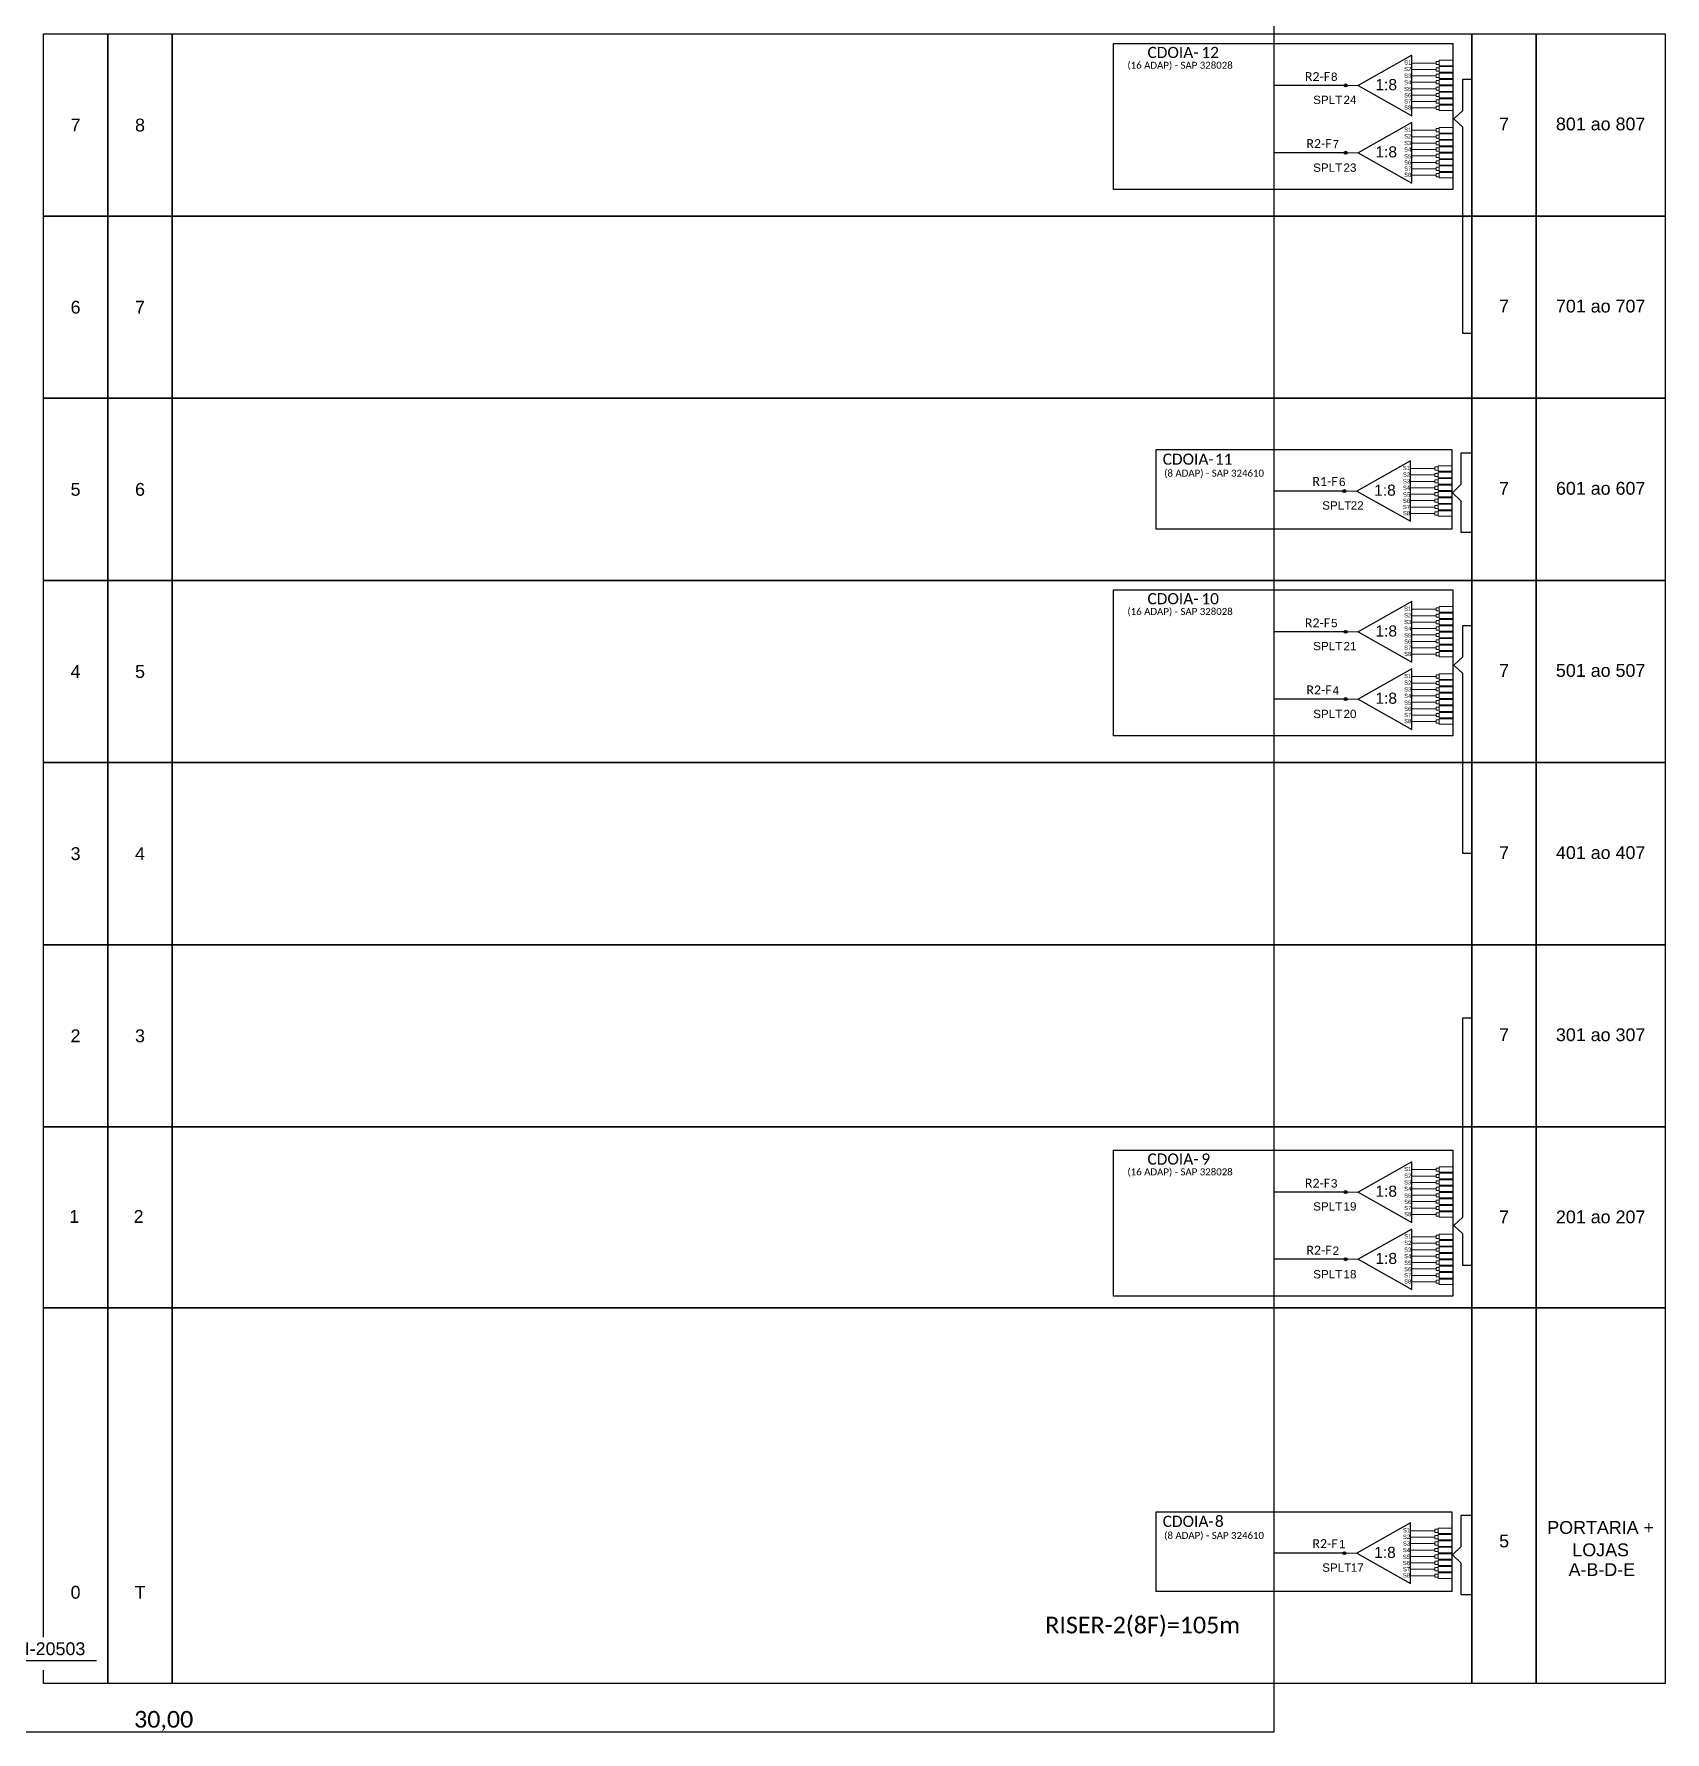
# Model space of a CAD drawing. Extents: x -89 to 2690, y 705 to 1299.
# Drawn here: x 2279.5 to 2484.7, y 908.8 to 1122.4 of the extents above; entities that cross this region are included whole.
import ezdxf
from ezdxf.enums import TextEntityAlignment as Align

# ---------------------------------------------------------------- set-up
doc = ezdxf.new("R2010")
doc.units = 0
doc.styles.add('ARIAL', font='arial.ttf')
doc.styles.get("Standard").update_dxf_attribs({"font": 'arial.ttf'})
doc.styles.add('WMF-Calibri0', font='calibri.ttf')
doc.dimstyles.get("Standard").update_dxf_attribs({"dimtxt": 0.18, "dimasz": 0.18, "dimexe": 0.18, "dimexo": 0.0625, "dimgap": 0.09, "dimtad": 0, "dimtih": 1, "dimtoh": 1, "dimdec": 4, "dimzin": 0, "dimdsep": 46, "dimtxsty": 'Standard', "dimcen": 0.09, "dimadec": 0, "dimazin": 0, "dimtfac": 1, "dimtdec": 4, "dimtofl": 0, "dimtmove": 0, "dimatfit": 3, "dimfxl": 0, "dimtolj": 1, "dimtzin": 0, "dimarcsym": 0})

msp = doc.modelspace()

# ---------------------------------------------------------------- hatches: boundary and pattern name
h = msp.add_hatch(color=0)
h.dxf.hatch_style = 1
edge = h.paths.add_edge_path()
edge.add_arc((2444.5, 1115.96), 0.179, 0, 360)
h = msp.add_hatch(color=0)
h.dxf.hatch_style = 1
edge = h.paths.add_edge_path()
edge.add_arc((2444.5, 1107.49), 0.179, 0, 360)
h = msp.add_hatch(color=0)
h.dxf.hatch_style = 1
edge = h.paths.add_edge_path()
edge.add_arc((2444.35, 1064.92), 0.179, 0, 360)
h = msp.add_hatch(color=0)
h.dxf.hatch_style = 1
edge = h.paths.add_edge_path()
edge.add_arc((2444.5, 1047.21), 0.179, 0, 360)
h = msp.add_hatch(color=0)
h.dxf.hatch_style = 1
edge = h.paths.add_edge_path()
edge.add_arc((2444.5, 1038.74), 0.179, 0, 360)
h = msp.add_hatch(color=0)
h.dxf.hatch_style = 1
edge = h.paths.add_edge_path()
edge.add_arc((2444.5, 976.71), 0.179, 0, 360)
h = msp.add_hatch(color=0)
h.dxf.hatch_style = 1
edge = h.paths.add_edge_path()
edge.add_arc((2444.5, 968.24), 0.179, 0, 360)
h = msp.add_hatch(color=0)
h.dxf.hatch_style = 1
edge = h.paths.add_edge_path()
edge.add_arc((2444.35, 931.26), 0.179, 0, 360)

# ---------------------------------------------------------------- linework, layer by layer
for p, q in [((2435.53, 908.76), (2435.53, 1202.44)), ((2205.1, 908.76), (2435.53, 908.76))]:
    msp.add_line(p, q)
at = {"color": 7}
for points in [[(2280.65, 1122.44), (2288.76, 1122.44), (2288.76, 1099.51), (2280.65, 1099.51)], [(2288.76, 1122.44), (2296.86, 1122.44), (2296.86, 1099.51), (2288.76, 1099.51)], [(2296.86, 1122.44), (2460.39, 1122.44), (2460.39, 1099.51), (2296.86, 1099.51)], [(2460.39, 1122.44), (2468.49, 1122.44), (2468.49, 1099.51), (2460.39, 1099.51)], [(2468.49, 1122.44), (2484.69, 1122.44), (2484.69, 1099.51), (2468.49, 1099.51)], [(2280.65, 1099.51), (2288.76, 1099.51), (2288.76, 1076.59), (2280.65, 1076.59)], [(2288.76, 1099.51), (2296.86, 1099.51), (2296.86, 1076.59), (2288.76, 1076.59)], [(2296.86, 1099.51), (2460.39, 1099.51), (2460.39, 1076.59), (2296.86, 1076.59)], [(2460.39, 1099.51), (2468.49, 1099.51), (2468.49, 1076.59), (2460.39, 1076.59)], [(2468.49, 1099.51), (2484.69, 1099.51), (2484.69, 1076.59), (2468.49, 1076.59)], [(2280.65, 1076.59), (2288.76, 1076.59), (2288.76, 1053.67), (2280.65, 1053.67)], [(2288.76, 1076.59), (2296.86, 1076.59), (2296.86, 1053.67), (2288.76, 1053.67)], [(2296.86, 1076.59), (2460.39, 1076.59), (2460.39, 1053.67), (2296.86, 1053.67)], [(2460.39, 1076.59), (2468.49, 1076.59), (2468.49, 1053.67), (2460.39, 1053.67)], [(2468.49, 1076.59), (2484.69, 1076.59), (2484.69, 1053.67), (2468.49, 1053.67)], [(2280.65, 1053.67), (2288.76, 1053.67), (2288.76, 1030.75), (2280.65, 1030.75)], [(2288.76, 1053.67), (2296.86, 1053.67), (2296.86, 1030.75), (2288.76, 1030.75)], [(2296.86, 1053.67), (2460.39, 1053.67), (2460.39, 1030.75), (2296.86, 1030.75)], [(2460.39, 1053.67), (2468.49, 1053.67), (2468.49, 1030.75), (2460.39, 1030.75)], [(2468.49, 1053.67), (2484.69, 1053.67), (2484.69, 1030.75), (2468.49, 1030.75)], [(2280.65, 1030.75), (2288.76, 1030.75), (2288.76, 1007.83), (2280.65, 1007.83)], [(2288.76, 1030.75), (2296.86, 1030.75), (2296.86, 1007.83), (2288.76, 1007.83)], [(2296.86, 1030.75), (2460.39, 1030.75), (2460.39, 1007.83), (2296.86, 1007.83)], [(2460.39, 1030.75), (2468.49, 1030.75), (2468.49, 1007.83), (2460.39, 1007.83)], [(2468.49, 1030.75), (2484.69, 1030.75), (2484.69, 1007.83), (2468.49, 1007.83)], [(2280.65, 1007.83), (2288.76, 1007.83), (2288.76, 984.91), (2280.65, 984.91)], [(2288.76, 1007.83), (2296.86, 1007.83), (2296.86, 984.91), (2288.76, 984.91)], [(2296.86, 1007.83), (2460.39, 1007.83), (2460.39, 984.91), (2296.86, 984.91)], [(2460.39, 1007.83), (2468.49, 1007.83), (2468.49, 984.91), (2460.39, 984.91)], [(2468.49, 1007.83), (2484.69, 1007.83), (2484.69, 984.91), (2468.49, 984.91)], [(2280.65, 984.91), (2288.76, 984.91), (2288.76, 962.12), (2280.65, 962.12)], [(2288.76, 984.91), (2296.86, 984.91), (2296.86, 962.12), (2288.76, 962.12)], [(2296.86, 984.91), (2460.39, 984.91), (2460.39, 962.12), (2296.86, 962.12)], [(2460.39, 984.91), (2468.49, 984.91), (2468.49, 962.12), (2460.39, 962.12)], [(2468.49, 984.91), (2484.69, 984.91), (2484.69, 962.12), (2468.49, 962.12)], [(2288.76, 962.12), (2296.86, 962.12), (2296.86, 914.88), (2288.76, 914.88)], [(2296.86, 962.12), (2460.39, 962.12), (2460.39, 914.88), (2296.86, 914.88)], [(2460.39, 962.12), (2468.49, 962.12), (2468.49, 914.88), (2460.39, 914.88)], [(2468.49, 962.12), (2484.69, 962.12), (2484.69, 914.88), (2468.49, 914.88)]]:
    msp.add_lwpolyline(points, close=True, dxfattribs=at)
at = {"color": 0}
for points in [[(2457.98, 1104.52), (2457.98, 1104.52), (2457.98, 1102.85), (2415.31, 1102.85), (2415.31, 1121.24), (2420.79, 1121.24)], [(2444.5, 1115.96), (2435.53, 1115.96)], [(2444.5, 1107.49), (2435.53, 1107.49)], [(2452.67, 1068.74), (2445.91, 1064.92), (2452.67, 1061.11), (2452.67, 1068.74)], [(2444.35, 1064.92), (2435.53, 1064.92)], [(2457.98, 1035.77), (2457.98, 1035.77), (2457.98, 1034.11), (2415.31, 1034.11), (2415.31, 1052.49), (2420.79, 1052.49)], [(2452.82, 1051.02), (2446.06, 1047.21), (2452.82, 1043.4), (2452.82, 1051.02)], [(2444.5, 1047.21), (2435.53, 1047.21)], [(2452.82, 1042.56), (2446.06, 1038.74), (2452.82, 1034.93), (2452.82, 1042.56)], [(2444.5, 1038.74), (2435.53, 1038.74)], [(2457.98, 965.26), (2457.98, 965.26), (2457.98, 963.6), (2415.31, 963.6), (2415.31, 981.99), (2420.79, 981.99)], [(2452.82, 980.52), (2446.06, 976.71), (2452.82, 972.89), (2452.82, 980.52)], [(2444.5, 976.71), (2435.53, 976.71)], [(2452.82, 972.05), (2446.06, 968.24), (2452.82, 964.43), (2452.82, 972.05)], [(2444.5, 968.24), (2435.53, 968.24)], [(2444.35, 931.26), (2435.53, 931.26)]]:
    msp.add_lwpolyline(points, dxfattribs=at)
for points in [[(2415.31, 1121.24), (2457.98, 1121.24), (2457.98, 1102.85), (2415.31, 1102.85)], [(2420.66, 1070.14), (2457.85, 1070.14), (2457.85, 1060.11), (2420.66, 1060.11)], [(2415.31, 1052.49), (2457.98, 1052.49), (2457.98, 1034.11), (2415.31, 1034.11)], [(2415.31, 981.99), (2457.98, 981.99), (2457.98, 963.6), (2415.31, 963.6)], [(2420.66, 936.47), (2457.85, 936.47), (2457.85, 926.45), (2420.66, 926.45)]]:
    msp.add_lwpolyline(points, close=True, dxfattribs=at)
for points in [[(2452.82, 1119.77), (2446.06, 1115.96), (2452.82, 1112.14), (2452.82, 1119.77)], [(2452.82, 1111.31), (2446.06, 1107.49), (2452.82, 1103.68), (2452.82, 1111.31)], [(2452.67, 935.07), (2445.91, 931.26), (2452.67, 927.44), (2452.67, 935.07)]]:
    msp.add_lwpolyline(points)
at = {"lineweight": 0}
for points in [[(2455.89, 1118.78), (2452.82, 1118.78)], [(2452.82, 1117.98), (2455.89, 1117.98)], [(2456.29, 1119.13), (2456.29, 1118.44)], [(2456.29, 1119.13), (2457.98, 1119.13)], [(2456.29, 1118.44), (2457.98, 1118.44)], [(2456.29, 1118.32), (2456.29, 1117.63)], [(2456.29, 1118.32), (2457.98, 1118.32)], [(2456.29, 1117.63), (2457.98, 1117.63)], [(2446.06, 1115.96), (2444.5, 1115.96)], [(2452.82, 1117.17), (2455.89, 1117.17)], [(2452.82, 1116.36), (2455.89, 1116.36)], [(2452.82, 1115.55), (2455.89, 1115.55)], [(2456.29, 1117.51), (2456.29, 1116.82)], [(2456.29, 1117.51), (2457.98, 1117.51)], [(2456.29, 1116.82), (2457.98, 1116.82)], [(2456.29, 1116.71), (2456.29, 1116.02)], [(2456.29, 1116.71), (2457.98, 1116.71)], [(2456.29, 1116.02), (2457.98, 1116.02)], [(2456.29, 1115.9), (2456.29, 1115.21)], [(2456.29, 1115.9), (2457.98, 1115.9)], [(2452.82, 1114.75), (2455.89, 1114.75)], [(2452.82, 1113.94), (2455.89, 1113.94)], [(2456.29, 1115.21), (2457.98, 1115.21)], [(2456.29, 1115.09), (2456.29, 1114.4)], [(2456.29, 1115.09), (2457.98, 1115.09)], [(2456.29, 1114.4), (2457.98, 1114.4)], [(2456.29, 1114.29), (2456.29, 1113.59)], [(2456.29, 1114.29), (2457.98, 1114.29)], [(2456.29, 1113.59), (2457.98, 1113.59)], [(2456.29, 1113.48), (2456.29, 1112.79)], [(2456.29, 1113.48), (2457.98, 1113.48)], [(2452.82, 1113.13), (2455.89, 1113.13)], [(2456.29, 1112.79), (2457.98, 1112.79)], [(2455.89, 1110.32), (2452.82, 1110.32)], [(2452.82, 1109.51), (2455.89, 1109.51)], [(2456.29, 1110.66), (2456.29, 1109.97)], [(2456.29, 1110.66), (2457.98, 1110.66)], [(2456.29, 1109.97), (2457.98, 1109.97)], [(2456.29, 1109.86), (2456.29, 1109.16)], [(2456.29, 1109.86), (2457.98, 1109.86)], [(2456.29, 1109.16), (2457.98, 1109.16)], [(2456.29, 1109.05), (2456.29, 1108.36)], [(2456.29, 1109.05), (2457.98, 1109.05)], [(2446.06, 1107.49), (2444.5, 1107.49)], [(2452.82, 1108.7), (2455.89, 1108.7)], [(2452.82, 1107.9), (2455.89, 1107.9)], [(2452.82, 1107.09), (2455.89, 1107.09)], [(2456.29, 1108.36), (2457.98, 1108.36)], [(2456.29, 1108.24), (2456.29, 1107.55)], [(2456.29, 1108.24), (2457.98, 1108.24)], [(2456.29, 1107.55), (2457.98, 1107.55)], [(2456.29, 1107.43), (2456.29, 1106.74)], [(2456.29, 1107.43), (2457.98, 1107.43)], [(2452.82, 1106.28), (2455.89, 1106.28)], [(2452.82, 1105.47), (2455.89, 1105.47)], [(2456.29, 1106.74), (2457.98, 1106.74)], [(2456.29, 1106.63), (2456.29, 1105.94)], [(2456.29, 1106.63), (2457.98, 1106.63)], [(2456.29, 1105.94), (2457.98, 1105.94)], [(2456.29, 1105.82), (2456.29, 1105.13)], [(2456.29, 1105.82), (2457.98, 1105.82)], [(2456.29, 1105.13), (2457.98, 1105.13)], [(2456.29, 1105.01), (2456.29, 1104.32)], [(2456.29, 1105.01), (2457.98, 1105.01)], [(2452.82, 1104.67), (2455.89, 1104.67)], [(2456.29, 1104.32), (2457.98, 1104.32)], [(2455.74, 934.08), (2452.67, 934.08)], [(2456.14, 934.43), (2456.14, 933.74)], [(2456.14, 934.43), (2457.83, 934.43)], [(2452.67, 933.28), (2455.74, 933.28)], [(2452.67, 932.47), (2455.74, 932.47)], [(2452.67, 931.66), (2455.74, 931.66)], [(2456.14, 933.74), (2457.83, 933.74)], [(2456.14, 933.62), (2456.14, 932.93)], [(2456.14, 933.62), (2457.83, 933.62)], [(2456.14, 932.93), (2457.83, 932.93)], [(2456.14, 932.81), (2456.14, 932.12)], [(2456.14, 932.81), (2457.83, 932.81)], [(2456.14, 932.12), (2457.83, 932.12)], [(2456.14, 932.01), (2456.14, 931.32)], [(2456.14, 932.01), (2457.83, 932.01)], [(2445.91, 931.26), (2444.35, 931.26)], [(2452.67, 930.85), (2455.74, 930.85)], [(2452.67, 930.05), (2455.74, 930.05)], [(2456.14, 931.32), (2457.83, 931.32)], [(2456.14, 931.2), (2456.14, 930.51)], [(2456.14, 931.2), (2457.83, 931.2)], [(2456.14, 930.51), (2457.83, 930.51)], [(2456.14, 930.39), (2456.14, 929.7)], [(2456.14, 930.39), (2457.83, 930.39)], [(2456.14, 929.7), (2457.83, 929.7)], [(2456.14, 929.59), (2456.14, 928.9)], [(2456.14, 929.59), (2457.83, 929.59)], [(2452.67, 929.24), (2455.74, 929.24)], [(2452.67, 928.43), (2455.74, 928.43)], [(2456.14, 928.9), (2457.83, 928.9)], [(2456.14, 928.78), (2456.14, 928.09)], [(2456.14, 928.78), (2457.83, 928.78)], [(2456.14, 928.09), (2457.83, 928.09)]]:
    msp.add_lwpolyline(points, dxfattribs=at)
for points in [[(2455.89, 1118.98), (2456.29, 1118.98), (2456.29, 1118.58), (2455.89, 1118.58)], [(2455.89, 1118.18), (2456.29, 1118.18), (2456.29, 1117.77), (2455.89, 1117.77)], [(2455.89, 1117.37), (2456.29, 1117.37), (2456.29, 1116.97), (2455.89, 1116.97)], [(2455.89, 1116.56), (2456.29, 1116.56), (2456.29, 1116.16), (2455.89, 1116.16)], [(2455.89, 1115.75), (2456.29, 1115.75), (2456.29, 1115.35), (2455.89, 1115.35)], [(2455.89, 1114.95), (2456.29, 1114.95), (2456.29, 1114.55), (2455.89, 1114.55)], [(2455.89, 1114.14), (2456.29, 1114.14), (2456.29, 1113.74), (2455.89, 1113.74)], [(2455.89, 1113.33), (2456.29, 1113.33), (2456.29, 1112.93), (2455.89, 1112.93)], [(2455.89, 1110.52), (2456.29, 1110.52), (2456.29, 1110.12), (2455.89, 1110.12)], [(2455.89, 1109.71), (2456.29, 1109.71), (2456.29, 1109.31), (2455.89, 1109.31)], [(2455.89, 1108.9), (2456.29, 1108.9), (2456.29, 1108.5), (2455.89, 1108.5)], [(2455.89, 1108.1), (2456.29, 1108.1), (2456.29, 1107.7), (2455.89, 1107.7)], [(2455.89, 1107.29), (2456.29, 1107.29), (2456.29, 1106.89), (2455.89, 1106.89)], [(2455.89, 1106.48), (2456.29, 1106.48), (2456.29, 1106.08), (2455.89, 1106.08)], [(2455.89, 1105.67), (2456.29, 1105.67), (2456.29, 1105.27), (2455.89, 1105.27)], [(2455.89, 1104.87), (2456.29, 1104.87), (2456.29, 1104.47), (2455.89, 1104.47)], [(2455.74, 934.28), (2456.14, 934.28), (2456.14, 933.88), (2455.74, 933.88)], [(2455.74, 933.48), (2456.14, 933.48), (2456.14, 933.08), (2455.74, 933.08)], [(2455.74, 932.67), (2456.14, 932.67), (2456.14, 932.27), (2455.74, 932.27)], [(2455.74, 931.86), (2456.14, 931.86), (2456.14, 931.46), (2455.74, 931.46)], [(2455.74, 931.06), (2456.14, 931.06), (2456.14, 930.65), (2455.74, 930.65)], [(2455.74, 930.25), (2456.14, 930.25), (2456.14, 929.85), (2455.74, 929.85)], [(2455.74, 929.44), (2456.14, 929.44), (2456.14, 929.04), (2455.74, 929.04)], [(2455.74, 928.63), (2456.14, 928.63), (2456.14, 928.23), (2455.74, 928.23)]]:
    msp.add_lwpolyline(points, close=True, dxfattribs=at)
at = {"color": 3}
for points in [[(2460.39, 1084.75), (2459.23, 1084.75), (2459.23, 1110.69), (2458.13, 1111.75), (2459.23, 1112.8), (2459.23, 1116.75), (2460.39, 1116.75)], [(2460.39, 1059.69), (2459.03, 1059.69), (2459.03, 1063.65), (2457.93, 1064.71), (2459.03, 1065.77), (2459.03, 1069.72), (2460.39, 1069.72)], [(2460.39, 1019.31), (2459.23, 1019.31), (2459.23, 1041.94), (2458.13, 1043), (2459.23, 1044.06), (2459.23, 1048.01), (2460.39, 1048.01)], [(2460.39, 967.48), (2459.23, 967.48), (2459.23, 971.44), (2458.13, 972.5), (2459.23, 973.55), (2459.23, 998.62), (2460.39, 998.62)], [(2460.39, 926.03), (2459.03, 926.03), (2459.03, 929.99), (2457.93, 931.05), (2459.03, 932.1), (2459.03, 936.05), (2460.39, 936.05)]]:
    msp.add_lwpolyline(points, dxfattribs=at)
at = {"color": 0, "lineweight": 0}
for points in [[(2455.74, 1067.75), (2452.67, 1067.75)], [(2452.67, 1066.94), (2455.74, 1066.94)], [(2456.14, 1068.09), (2456.14, 1067.4)], [(2456.14, 1068.09), (2457.83, 1068.09)], [(2456.14, 1067.4), (2457.83, 1067.4)], [(2456.14, 1067.28), (2456.14, 1066.59)], [(2456.14, 1067.28), (2457.83, 1067.28)], [(2456.14, 1066.59), (2457.83, 1066.59)], [(2456.14, 1066.48), (2456.14, 1065.79)], [(2456.14, 1066.48), (2457.83, 1066.48)], [(2445.91, 1064.92), (2444.35, 1064.92)], [(2452.67, 1066.13), (2455.74, 1066.13)], [(2452.67, 1065.33), (2455.74, 1065.33)], [(2452.67, 1064.52), (2455.74, 1064.52)], [(2456.14, 1065.79), (2457.83, 1065.79)], [(2456.14, 1065.67), (2456.14, 1064.98)], [(2456.14, 1065.67), (2457.83, 1065.67)], [(2456.14, 1064.98), (2457.83, 1064.98)], [(2456.14, 1064.86), (2456.14, 1064.17)], [(2456.14, 1064.86), (2457.83, 1064.86)], [(2456.14, 1064.17), (2457.83, 1064.17)], [(2452.67, 1063.71), (2455.74, 1063.71)], [(2452.67, 1062.9), (2455.74, 1062.9)], [(2452.67, 1062.1), (2455.74, 1062.1)], [(2456.14, 1064.06), (2456.14, 1063.37)], [(2456.14, 1064.06), (2457.83, 1064.06)], [(2456.14, 1063.37), (2457.83, 1063.37)], [(2456.14, 1063.25), (2456.14, 1062.56)], [(2456.14, 1063.25), (2457.83, 1063.25)], [(2456.14, 1062.56), (2457.83, 1062.56)], [(2456.14, 1062.44), (2456.14, 1061.75)], [(2456.14, 1062.44), (2457.83, 1062.44)], [(2456.14, 1061.75), (2457.83, 1061.75)], [(2455.89, 1050.04), (2452.82, 1050.04)], [(2452.82, 1049.23), (2455.89, 1049.23)], [(2456.29, 1050.38), (2456.29, 1049.69)], [(2456.29, 1050.38), (2457.98, 1050.38)], [(2456.29, 1049.69), (2457.98, 1049.69)], [(2456.29, 1049.57), (2456.29, 1048.88)], [(2456.29, 1049.57), (2457.98, 1049.57)], [(2446.06, 1047.21), (2444.5, 1047.21)], [(2452.82, 1048.42), (2455.89, 1048.42)], [(2452.82, 1047.61), (2455.89, 1047.61)], [(2456.29, 1048.88), (2457.98, 1048.88)], [(2456.29, 1048.77), (2456.29, 1048.08)], [(2456.29, 1048.77), (2457.98, 1048.77)], [(2456.29, 1048.08), (2457.98, 1048.08)], [(2456.29, 1047.96), (2456.29, 1047.27)], [(2456.29, 1047.96), (2457.98, 1047.96)], [(2456.29, 1047.27), (2457.98, 1047.27)], [(2456.29, 1047.15), (2456.29, 1046.46)], [(2456.29, 1047.15), (2457.98, 1047.15)], [(2452.82, 1046.81), (2455.89, 1046.81)], [(2452.82, 1046), (2455.89, 1046)], [(2452.82, 1045.19), (2455.89, 1045.19)], [(2456.29, 1046.46), (2457.98, 1046.46)], [(2456.29, 1046.35), (2456.29, 1045.65)], [(2456.29, 1046.35), (2457.98, 1046.35)], [(2456.29, 1045.65), (2457.98, 1045.65)], [(2456.29, 1045.54), (2456.29, 1044.85)], [(2456.29, 1045.54), (2457.98, 1045.54)], [(2452.82, 1044.39), (2455.89, 1044.39)], [(2456.29, 1044.85), (2457.98, 1044.85)], [(2456.29, 1044.73), (2456.29, 1044.04)], [(2456.29, 1044.73), (2457.98, 1044.73)], [(2456.29, 1044.04), (2457.98, 1044.04)], [(2455.89, 1041.57), (2452.82, 1041.57)], [(2452.82, 1040.76), (2455.89, 1040.76)], [(2456.29, 1041.92), (2456.29, 1041.22)], [(2456.29, 1041.92), (2457.98, 1041.92)], [(2456.29, 1041.22), (2457.98, 1041.22)], [(2456.29, 1041.11), (2456.29, 1040.42)], [(2456.29, 1041.11), (2457.98, 1041.11)], [(2446.06, 1038.74), (2444.5, 1038.74)], [(2452.82, 1039.96), (2455.89, 1039.96)], [(2452.82, 1039.15), (2455.89, 1039.15)], [(2456.29, 1040.42), (2457.98, 1040.42)], [(2456.29, 1040.3), (2456.29, 1039.61)], [(2456.29, 1040.3), (2457.98, 1040.3)], [(2456.29, 1039.61), (2457.98, 1039.61)], [(2456.29, 1039.49), (2456.29, 1038.8)], [(2456.29, 1039.49), (2457.98, 1039.49)], [(2456.29, 1038.8), (2457.98, 1038.8)], [(2456.29, 1038.69), (2456.29, 1038)], [(2456.29, 1038.69), (2457.98, 1038.69)], [(2452.82, 1038.34), (2455.89, 1038.34)], [(2452.82, 1037.53), (2455.89, 1037.53)], [(2452.82, 1036.73), (2455.89, 1036.73)], [(2456.29, 1038), (2457.98, 1038)], [(2456.29, 1037.88), (2456.29, 1037.19)], [(2456.29, 1037.88), (2457.98, 1037.88)], [(2456.29, 1037.19), (2457.98, 1037.19)], [(2456.29, 1037.07), (2456.29, 1036.38)], [(2456.29, 1037.07), (2457.98, 1037.07)], [(2456.29, 1036.38), (2457.98, 1036.38)], [(2452.82, 1035.92), (2455.89, 1035.92)], [(2456.29, 1036.27), (2456.29, 1035.57)], [(2456.29, 1036.27), (2457.98, 1036.27)], [(2456.29, 1035.57), (2457.98, 1035.57)], [(2455.89, 979.53), (2452.82, 979.53)], [(2452.82, 978.72), (2455.89, 978.72)], [(2456.29, 979.88), (2456.29, 979.19)], [(2456.29, 979.88), (2457.98, 979.88)], [(2456.29, 979.19), (2457.98, 979.19)], [(2456.29, 979.07), (2456.29, 978.38)], [(2456.29, 979.07), (2457.98, 979.07)], [(2446.06, 976.71), (2444.5, 976.71)], [(2452.82, 977.92), (2455.89, 977.92)], [(2452.82, 977.11), (2455.89, 977.11)], [(2456.29, 978.38), (2457.98, 978.38)], [(2456.29, 978.26), (2456.29, 977.57)], [(2456.29, 978.26), (2457.98, 978.26)], [(2456.29, 977.57), (2457.98, 977.57)], [(2456.29, 977.46), (2456.29, 976.77)], [(2456.29, 977.46), (2457.98, 977.46)], [(2456.29, 976.77), (2457.98, 976.77)], [(2456.29, 976.65), (2456.29, 975.96)], [(2456.29, 976.65), (2457.98, 976.65)], [(2452.82, 976.3), (2455.89, 976.3)], [(2452.82, 975.5), (2455.89, 975.5)], [(2452.82, 974.69), (2455.89, 974.69)], [(2456.29, 975.96), (2457.98, 975.96)], [(2456.29, 975.84), (2456.29, 975.15)], [(2456.29, 975.84), (2457.98, 975.84)], [(2456.29, 975.15), (2457.98, 975.15)], [(2456.29, 975.03), (2456.29, 974.34)], [(2456.29, 975.03), (2457.98, 975.03)], [(2452.82, 973.88), (2455.89, 973.88)], [(2456.29, 974.34), (2457.98, 974.34)], [(2456.29, 974.23), (2456.29, 973.54)], [(2456.29, 974.23), (2457.98, 974.23)], [(2456.29, 973.54), (2457.98, 973.54)], [(2455.89, 971.07), (2452.82, 971.07)], [(2452.82, 970.26), (2455.89, 970.26)], [(2456.29, 971.41), (2456.29, 970.72)], [(2456.29, 971.41), (2457.98, 971.41)], [(2456.29, 970.72), (2457.98, 970.72)], [(2456.29, 970.6), (2456.29, 969.91)], [(2456.29, 970.6), (2457.98, 970.6)], [(2446.06, 968.24), (2444.5, 968.24)], [(2452.82, 969.45), (2455.89, 969.45)], [(2452.82, 968.64), (2455.89, 968.64)], [(2456.29, 969.91), (2457.98, 969.91)], [(2456.29, 969.8), (2456.29, 969.11)], [(2456.29, 969.8), (2457.98, 969.8)], [(2456.29, 969.11), (2457.98, 969.11)], [(2456.29, 968.99), (2456.29, 968.3)], [(2456.29, 968.99), (2457.98, 968.99)], [(2456.29, 968.3), (2457.98, 968.3)], [(2456.29, 968.18), (2456.29, 967.49)], [(2456.29, 968.18), (2457.98, 968.18)], [(2452.82, 967.84), (2455.89, 967.84)], [(2452.82, 967.03), (2455.89, 967.03)], [(2452.82, 966.22), (2455.89, 966.22)], [(2456.29, 967.49), (2457.98, 967.49)], [(2456.29, 967.38), (2456.29, 966.69)], [(2456.29, 967.38), (2457.98, 967.38)], [(2456.29, 966.69), (2457.98, 966.69)], [(2456.29, 966.57), (2456.29, 965.88)], [(2456.29, 966.57), (2457.98, 966.57)], [(2456.29, 965.88), (2457.98, 965.88)], [(2452.82, 965.42), (2455.89, 965.42)], [(2456.29, 965.76), (2456.29, 965.07)], [(2456.29, 965.76), (2457.98, 965.76)], [(2456.29, 965.07), (2457.98, 965.07)]]:
    msp.add_lwpolyline(points, dxfattribs=at)
for points in [[(2455.74, 1067.95), (2456.14, 1067.95), (2456.14, 1067.55), (2455.74, 1067.55)], [(2455.74, 1067.14), (2456.14, 1067.14), (2456.14, 1066.74), (2455.74, 1066.74)], [(2455.74, 1066.33), (2456.14, 1066.33), (2456.14, 1065.93), (2455.74, 1065.93)], [(2455.74, 1065.53), (2456.14, 1065.53), (2456.14, 1065.12), (2455.74, 1065.12)], [(2455.74, 1064.72), (2456.14, 1064.72), (2456.14, 1064.32), (2455.74, 1064.32)], [(2455.74, 1063.91), (2456.14, 1063.91), (2456.14, 1063.51), (2455.74, 1063.51)], [(2455.74, 1063.1), (2456.14, 1063.1), (2456.14, 1062.7), (2455.74, 1062.7)], [(2455.74, 1062.3), (2456.14, 1062.3), (2456.14, 1061.9), (2455.74, 1061.9)], [(2455.89, 1050.24), (2456.29, 1050.24), (2456.29, 1049.83), (2455.89, 1049.83)], [(2455.89, 1049.43), (2456.29, 1049.43), (2456.29, 1049.03), (2455.89, 1049.03)], [(2455.89, 1048.62), (2456.29, 1048.62), (2456.29, 1048.22), (2455.89, 1048.22)], [(2455.89, 1047.81), (2456.29, 1047.81), (2456.29, 1047.41), (2455.89, 1047.41)], [(2455.89, 1047.01), (2456.29, 1047.01), (2456.29, 1046.61), (2455.89, 1046.61)], [(2455.89, 1046.2), (2456.29, 1046.2), (2456.29, 1045.8), (2455.89, 1045.8)], [(2455.89, 1045.39), (2456.29, 1045.39), (2456.29, 1044.99), (2455.89, 1044.99)], [(2455.89, 1044.59), (2456.29, 1044.59), (2456.29, 1044.19), (2455.89, 1044.19)], [(2455.89, 1041.77), (2456.29, 1041.77), (2456.29, 1041.37), (2455.89, 1041.37)], [(2455.89, 1040.96), (2456.29, 1040.96), (2456.29, 1040.56), (2455.89, 1040.56)], [(2455.89, 1040.16), (2456.29, 1040.16), (2456.29, 1039.76), (2455.89, 1039.76)], [(2455.89, 1039.35), (2456.29, 1039.35), (2456.29, 1038.95), (2455.89, 1038.95)], [(2455.89, 1038.54), (2456.29, 1038.54), (2456.29, 1038.14), (2455.89, 1038.14)], [(2455.89, 1037.73), (2456.29, 1037.73), (2456.29, 1037.33), (2455.89, 1037.33)], [(2455.89, 1036.93), (2456.29, 1036.93), (2456.29, 1036.53), (2455.89, 1036.53)], [(2455.89, 1036.12), (2456.29, 1036.12), (2456.29, 1035.72), (2455.89, 1035.72)], [(2455.89, 979.73), (2456.29, 979.73), (2456.29, 979.33), (2455.89, 979.33)], [(2455.89, 978.93), (2456.29, 978.93), (2456.29, 978.52), (2455.89, 978.52)], [(2455.89, 978.12), (2456.29, 978.12), (2456.29, 977.72), (2455.89, 977.72)], [(2455.89, 977.31), (2456.29, 977.31), (2456.29, 976.91), (2455.89, 976.91)], [(2455.89, 976.5), (2456.29, 976.5), (2456.29, 976.1), (2455.89, 976.1)], [(2455.89, 975.7), (2456.29, 975.7), (2456.29, 975.3), (2455.89, 975.3)], [(2455.89, 974.89), (2456.29, 974.89), (2456.29, 974.49), (2455.89, 974.49)], [(2455.89, 974.08), (2456.29, 974.08), (2456.29, 973.68), (2455.89, 973.68)], [(2455.89, 971.27), (2456.29, 971.27), (2456.29, 970.87), (2455.89, 970.87)], [(2455.89, 970.46), (2456.29, 970.46), (2456.29, 970.06), (2455.89, 970.06)], [(2455.89, 969.65), (2456.29, 969.65), (2456.29, 969.25), (2455.89, 969.25)], [(2455.89, 968.85), (2456.29, 968.85), (2456.29, 968.44), (2455.89, 968.44)], [(2455.89, 968.04), (2456.29, 968.04), (2456.29, 967.64), (2455.89, 967.64)], [(2455.89, 967.23), (2456.29, 967.23), (2456.29, 966.83), (2455.89, 966.83)], [(2455.89, 966.42), (2456.29, 966.42), (2456.29, 966.02), (2455.89, 966.02)], [(2455.89, 965.62), (2456.29, 965.62), (2456.29, 965.22), (2455.89, 965.22)]]:
    msp.add_lwpolyline(points, close=True, dxfattribs=at)
at = {"color": 7}
msp.add_lwpolyline([(2280.65, 920.71), (2280.65, 962.12), (2288.76, 962.12), (2288.76, 914.88), (2280.65, 914.88), (2280.65, 916.54)], dxfattribs=at)
at = {"color": 0}
for centre in [(2444.5, 1115.96), (2444.5, 1107.49), (2444.35, 1064.92), (2444.5, 1047.21), (2444.5, 1038.74), (2444.5, 976.71), (2444.5, 968.24), (2444.35, 931.26)]:
    msp.add_circle(centre, 0.179, dxfattribs=at)
for p in [(2446.06, 1115.96), (2446.06, 1047.21), (2446.06, 976.71)]:
    msp.add_point(p, dxfattribs=at)
at = {"color": 7}
for p in [(2280.65, 1099.51), (2280.65, 1076.59), (2280.65, 1053.67), (2280.65, 1030.75), (2280.65, 1007.83), (2280.65, 984.91), (2280.65, 962.12)]:
    msp.add_point(p, dxfattribs=at)

# ---------------------------------------------------------------- texts
at = {"color": 0}
for s, height, style, p in [('CDOIA-', 1.4, 'WMF-Calibri0', (2419.57, 1119.41)), ('12', 1.4, 'WMF-Calibri0', (2426.35, 1119.41)), ('R2-F', 1.12, 'WMF-Calibri0', (2439.38, 1116.51)), ('R2-F', 1.12, 'WMF-Calibri0', (2439.57, 1108.08)), ('CDOIA-', 1.4, 'WMF-Calibri0', (2421.48, 1068.23)), ('11', 1.4, 'WMF-Calibri0', (2428.05, 1068.23)), ('R1-F', 1.12, 'WMF-Calibri0', (2440.33, 1065.57)), ('S1', 0.525, 'ARIAL', (2451.71, 1067.56)), ('S2', 0.525, 'ARIAL', (2451.71, 1066.73)), ('S3', 0.525, 'ARIAL', (2451.71, 1065.88)), ('1:8', 1.4, 'ARIAL', (2448.09, 1064.33)), ('S4', 0.525, 'ARIAL', (2451.71, 1065.06)), ('S5', 0.525, 'ARIAL', (2451.71, 1064.21)), ('S6', 0.525, 'ARIAL', (2451.71, 1063.42)), ('S7', 0.525, 'ARIAL', (2451.71, 1062.65)), ('S8', 0.525, 'ARIAL', (2451.71, 1061.87)), ('CDOIA-', 1.4, 'WMF-Calibri0', (2419.57, 1050.67)), ('10', 1.4, 'WMF-Calibri0', (2426.35, 1050.67)), ('S1', 0.525, 'ARIAL', (2451.87, 1049.85)), ('S2', 0.525, 'ARIAL', (2451.87, 1049.02)), ('R2-F', 1.12, 'WMF-Calibri0', (2439.38, 1047.76)), ('1:8', 1.4, 'ARIAL', (2448.25, 1046.61)), ('S3', 0.525, 'ARIAL', (2451.87, 1048.17)), ('S4', 0.525, 'ARIAL', (2451.87, 1047.34)), ('S5', 0.525, 'ARIAL', (2451.87, 1046.5)), ('S6', 0.525, 'ARIAL', (2451.87, 1045.71)), ('S7', 0.525, 'ARIAL', (2451.87, 1044.94)), ('S8', 0.525, 'ARIAL', (2451.87, 1044.16)), ('S1', 0.525, 'ARIAL', (2451.87, 1041.38)), ('S2', 0.525, 'ARIAL', (2451.87, 1040.55)), ('R2-F', 1.12, 'WMF-Calibri0', (2439.57, 1039.33)), ('1:8', 1.4, 'ARIAL', (2448.25, 1038.15)), ('S3', 0.525, 'ARIAL', (2451.87, 1039.7)), ('S4', 0.525, 'ARIAL', (2451.87, 1038.88)), ('S5', 0.525, 'ARIAL', (2451.87, 1038.03)), ('S6', 0.525, 'ARIAL', (2451.87, 1037.25)), ('S7', 0.525, 'ARIAL', (2451.87, 1036.48)), ('S8', 0.525, 'ARIAL', (2451.87, 1035.7)), ('CDOIA-', 1.4, 'WMF-Calibri0', (2419.57, 980.16)), ('9', 1.4, 'WMF-Calibri0', (2426.35, 980.16)), ('S1', 0.525, 'ARIAL', (2451.87, 979.34)), ('S2', 0.525, 'ARIAL', (2451.87, 978.51)), ('R2-F', 1.12, 'WMF-Calibri0', (2439.38, 977.26)), ('1:8', 1.4, 'ARIAL', (2448.25, 976.11)), ('S3', 0.525, 'ARIAL', (2451.87, 977.66)), ('S4', 0.525, 'ARIAL', (2451.87, 976.84)), ('S5', 0.525, 'ARIAL', (2451.87, 975.99)), ('S6', 0.525, 'ARIAL', (2451.87, 975.21)), ('S7', 0.525, 'ARIAL', (2451.87, 974.44)), ('S8', 0.525, 'ARIAL', (2451.87, 973.66)), ('S1', 0.525, 'ARIAL', (2451.87, 970.88)), ('S2', 0.525, 'ARIAL', (2451.87, 970.05)), ('R2-F', 1.12, 'WMF-Calibri0', (2439.57, 968.83)), ('1:8', 1.4, 'ARIAL', (2448.25, 967.65)), ('S3', 0.525, 'ARIAL', (2451.87, 969.2)), ('S4', 0.525, 'ARIAL', (2451.87, 968.38)), ('S5', 0.525, 'ARIAL', (2451.87, 967.53)), ('S6', 0.525, 'ARIAL', (2451.87, 966.74)), ('S7', 0.525, 'ARIAL', (2451.87, 965.97)), ('S8', 0.525, 'ARIAL', (2451.87, 965.19)), ('CDOIA-', 1.4, 'WMF-Calibri0', (2421.48, 934.57)), ('8', 1.4, 'WMF-Calibri0', (2428.05, 934.57)), ('R2-F', 1.12, 'WMF-Calibri0', (2440.33, 931.9)), ('RISER-2(8F)=105m', 2.1, 'WMF-Calibri0', (2406.71, 921.17))]:
    msp.add_text(s, height=height, dxfattribs=dict(at, style=style)).set_placement(p)
for s, height, style, p in [('(16 ADAP) - SAP 328028', 0.875, 'WMF-Calibri0', (2423.67, 1118.06)), ('8', 1.05, 'ARIAL', (2443.07, 1116.53)), ('SPLT', 1.05, 'ARIAL', (2442.25, 1113.62)), ('24', 1.05, 'ARIAL', (2445.05, 1113.62)), ('7', 1.05, 'ARIAL', (2443.27, 1108.05)), ('SPLT', 1.05, 'ARIAL', (2442.25, 1105.09)), ('23', 1.05, 'ARIAL', (2445.05, 1105.09)), ('(8 ADAP) - SAP 324610', 0.875, 'WMF-Calibri0', (2427.95, 1066.73)), ('6', 1.05, 'ARIAL', (2444.08, 1065.54)), ('SPLT', 1.05, 'ARIAL', (2443.39, 1062.58)), ('22', 1.05, 'ARIAL', (2445.96, 1062.58)), ('(16 ADAP) - SAP 328028', 0.875, 'WMF-Calibri0', (2423.67, 1049.32)), ('5', 1.05, 'ARIAL', (2443.07, 1047.78)), ('SPLT', 1.05, 'ARIAL', (2442.25, 1044.88)), ('21', 1.05, 'ARIAL', (2445.05, 1044.88)), ('4', 1.05, 'ARIAL', (2443.27, 1039.31)), ('SPLT', 1.05, 'ARIAL', (2442.25, 1036.35)), ('20', 1.05, 'ARIAL', (2445.05, 1036.35)), ('(16 ADAP) - SAP 328028', 0.875, 'WMF-Calibri0', (2423.67, 978.81)), ('3', 1.05, 'ARIAL', (2443.07, 977.27)), ('SPLT', 1.05, 'ARIAL', (2442.25, 974.37)), ('19', 1.05, 'ARIAL', (2445.05, 974.37)), ('2', 1.05, 'ARIAL', (2443.27, 968.8)), ('SPLT', 1.05, 'ARIAL', (2442.25, 965.84)), ('18', 1.05, 'ARIAL', (2445.05, 965.84)), ('(8 ADAP) - SAP 324610', 0.875, 'WMF-Calibri0', (2427.95, 933.06)), ('1', 1.05, 'ARIAL', (2444.08, 931.88)), ('SPLT', 1.05, 'ARIAL', (2443.39, 928.92)), ('17', 1.05, 'ARIAL', (2445.96, 928.92))]:
    msp.add_text(s, height=height, dxfattribs=dict(at, style=style)).set_placement(p, align=Align.CENTER)
for s, height, style, p in [('S1', 0.525, 'ARIAL', (2451.87, 1118.59)), ('S2', 0.525, 'ARIAL', (2451.87, 1117.76)), ('1:8', 1.4, 'ARIAL', (2448.25, 1115.36)), ('S3', 0.525, 'ARIAL', (2451.87, 1116.92)), ('S4', 0.525, 'ARIAL', (2451.87, 1116.09)), ('S5', 0.525, 'ARIAL', (2451.87, 1115.24)), ('S6', 0.525, 'ARIAL', (2451.87, 1114.46)), ('S7', 0.525, 'ARIAL', (2451.87, 1113.69)), ('S8', 0.525, 'ARIAL', (2451.87, 1112.91)), ('S1', 0.525, 'ARIAL', (2451.87, 1110.13)), ('S2', 0.525, 'ARIAL', (2451.87, 1109.3)), ('1:8', 1.4, 'ARIAL', (2448.25, 1106.9)), ('S3', 0.525, 'ARIAL', (2451.87, 1108.45)), ('S4', 0.525, 'ARIAL', (2451.87, 1107.63)), ('S5', 0.525, 'ARIAL', (2451.87, 1106.78)), ('S6', 0.525, 'ARIAL', (2451.87, 1105.99)), ('S7', 0.525, 'ARIAL', (2451.87, 1105.23)), ('S8', 0.525, 'ARIAL', (2451.87, 1104.44)), ('S1', 0.525, 'ARIAL', (2451.71, 933.89)), ('1:8', 1.4, 'ARIAL', (2448.09, 930.66)), ('S2', 0.525, 'ARIAL', (2451.71, 933.06)), ('S3', 0.525, 'ARIAL', (2451.71, 932.22)), ('S4', 0.525, 'ARIAL', (2451.71, 931.39)), ('S5', 0.525, 'ARIAL', (2451.71, 930.54)), ('S6', 0.525, 'ARIAL', (2451.71, 929.76)), ('S7', 0.525, 'ARIAL', (2451.71, 928.99)), ('S8', 0.525, 'ARIAL', (2451.71, 928.21)), ('30,00', 2.1, 'WMF-Calibri0', (2292.06, 909.31))]:
    msp.add_text(s, height=height, dxfattribs=dict(style=style)).set_placement(p)
at = {"color": 7, "style": 'ARIAL'}
for s, p in [('7', (2284.7, 1110.97)), ('8', (2292.81, 1110.97)), ('7', (2464.44, 1111.11)), ('801 ao 807', (2476.59, 1111.11)), ('6', (2284.7, 1088.05)), ('7', (2292.81, 1088.05)), ('7', (2464.44, 1088.19)), ('701 ao 707', (2476.59, 1088.19)), ('5', (2284.7, 1065.13)), ('6', (2292.81, 1065.13)), ('7', (2464.44, 1065.26)), ('601 ao 607', (2476.59, 1065.26)), ('4', (2284.7, 1042.21)), ('5', (2292.81, 1042.21)), ('7', (2464.44, 1042.34)), ('501 ao 507', (2476.59, 1042.34)), ('3', (2284.7, 1019.29)), ('4', (2292.81, 1019.29)), ('7', (2464.44, 1019.42)), ('401 ao 407', (2476.59, 1019.42)), ('2', (2284.7, 996.37)), ('3', (2292.81, 996.37)), ('7', (2464.44, 996.5)), ('301 ao 307', (2476.59, 996.5)), ('1', (2284.53, 973.63)), ('2', (2292.63, 973.63)), ('7', (2464.44, 973.58)), ('201 ao 207', (2476.59, 973.58)), ('5', (2464.44, 932.8)), ('0', (2284.7, 926.34)), ('T', (2292.81, 926.34))]:
    msp.add_text(s, height=1.61, dxfattribs=at).set_placement(p, align=Align.MIDDLE_CENTER)
at = {"style": 'ARIAL'}
for s, p in [('PORTARIA +', (2476.59, 934.5)), ('LOJAS', (2476.59, 931.68)), ('A-B-D-E', (2476.74, 929.2))]:
    msp.add_text(s, height=1.61, dxfattribs=at).set_placement(p, align=Align.MIDDLE_CENTER)
at = {"color": 2, "style": 'ARIAL'}
msp.add_text('ATENDIDO PELA CDOI-20503', height=1.61, dxfattribs=at).set_placement((2270.31, 919.24), align=Align.MIDDLE_CENTER)

# ---------------------------------------------------------------- leaders
at = {"color": 2}
msp.add_leader([(2249.94, 921.95), (2254.26, 917.77), (2287.34, 917.77)], dimstyle='Standard', override={"dimgap": 0.09, "dimtad": 0}, dxfattribs=at)

doc.saveas('drawing.dxf')
